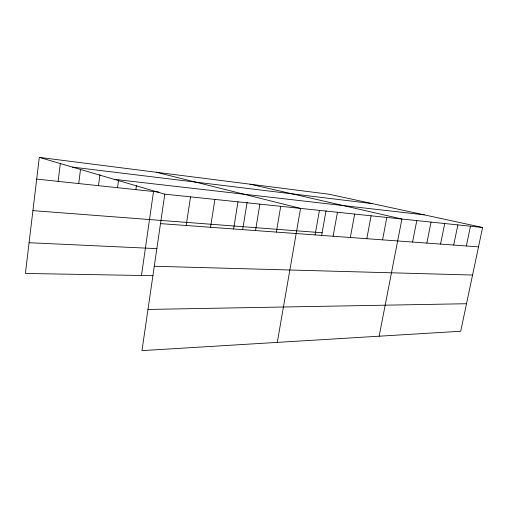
<?xml version="1.0" encoding="UTF-8"?>
<svg xmlns="http://www.w3.org/2000/svg" width="508" height="508" viewBox="0 0 508 508"><rect width="100%" height="100%" fill="white"/><g stroke="black" fill="none" stroke-linecap="round" stroke-linejoin="round"><path stroke-width="0.76" d="M39.294 157.385L164.789 194.158L141.973 350.615L460.705 331.248L482.6 227.495L329 194.221L39.294 157.385L25.4 273.45L153.041 275.692M58.128 181.375L60.376 163.265M78.715 183.566L80.493 169.678M98.501 185.668L99.955 174.676M117.538 187.693L118.586 179.997M135.871 189.649L136.417 185.718M141.478 275.488L153.524 191.529M186.195 225.501L190.525 196.856M210.534 227.279L214.884 199.409M233.617 228.962L237.973 201.835M242.646 229.749L247.117 202.248M255.524 230.569L259.893 204.133M276.358 232.093L280.721 206.318M277.292 342.392L300.546 208.401L156.286 172.263M315.081 234.918L319.437 210.382M321.691 235.096L326.06 210.668M333.115 236.239L337.452 212.268M350.336 237.496L354.66 214.078M366.801 238.703L371.107 215.798M382.562 239.852L386.842 217.449M379.139 336.207L401.917 219.031L250.057 184.182M412.56 242.043L416.795 220.593M426.847 243.091L431.051 222.091M440.55 244.094L444.729 223.526M453.707 245.053L457.86 224.904M466.35 245.98L470.471 226.225M147.98 309.435L466.515 303.727M154.273 266.262L472.567 275.038M29.083 242.71L156.985 248.634M160.49 223.622L478.511 246.869M32.918 210.63L322.11 232.759M164.789 194.158L482.6 227.495M36.697 179.089L158.941 192.1M114.237 179.343L424.237 214.852M72.485 167.113L372.561 203.657"/></g></svg>
